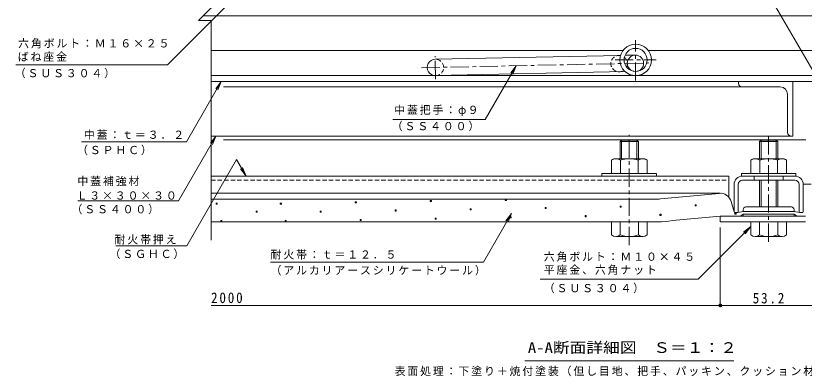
# Model space of a CAD drawing. Units: millimetres at full size; details may follow other scales. Extents: x -748 to 782, y -550 to 532.
# Drawn here: x -747.7 to -314.3, y -481.3 to -283.2 of the extents above; entities that cross this region are included whole.
import ezdxf
from ezdxf.enums import TextEntityAlignment as Align

# ---------------------------------------------------------------- set-up
doc = ezdxf.new("R2010")
doc.units = ezdxf.units.MM
doc.header["$LTSCALE"] = 2
doc.header["$PDMODE"] = 32
doc.header["$PDSIZE"] = 1.6
doc.linetypes.add('CHAIN1', pattern=[8, 5, -1, 1, -1])
doc.linetypes.add('DASHED1', pattern=[1.8, 1.2, -0.6])
for name, color, linetype, lineweight in [('D-1', 2, 'Continuous', 9), ('D-2', 3, 'Continuous', 9), ('D-4', 4, 'Continuous', 9), ('D-5', 7, 'Continuous', 9), ('D-6', 6, 'Continuous', 5), ('D-7', 5, 'Continuous', 5), ('D-A', 3, 'Continuous', 9), ('D-B', 2, 'Continuous', 9), ('D-C', 5, 'Continuous', 9), ('D-F', 7, 'Continuous', 9)]:
    doc.layers.add(name, color=color, linetype=linetype, lineweight=lineweight)
doc.styles.add('ＭＳ ゴシック', font='')
doc.styles.get('ＭＳ ゴシック').set_extended_font_data('MS Gothic')

msp = doc.modelspace()

# ---------------------------------------------------------------- linework, layer by layer
at = {"layer": 'D-1'}
for p, q in [((-360.426, -393.27), (-360.426, -396.47)), ((-313.626, -393.27), (-360.426, -393.27)), ((-313.626, -396.47), (-360.426, -396.47))]:
    msp.add_line(p, q, dxfattribs=at)
at = {"layer": 'D-2', "linetype": 'CHAIN1'}
for p, q in [((-406.926, -318.768), (-406.926, -296.573)), ((-418.274, -307.42), (-395.578, -307.42))]:
    msp.add_line(p, q, dxfattribs=at)
at = {"layer": 'D-2'}
for radius in [8.65, 6.35]:
    msp.add_circle((-406.926, -307.42), radius, dxfattribs=at)
at = {"layer": 'D-4'}
for p, q in [((-314.826, -375.8), (-310.426, -375.8)), ((-314.826, -391.02), (-314.826, -375.87)), ((-360.437, -380.741), (-640.328, -380.741)), ((-640.328, -383.97), (-396.094, -383.97)), ((-352.826, -391.02), (-354.417, -385.313)), ((-360.426, -393.27), (-349.322, -393.27)), ((-352.576, -391.27), (-352.826, -391.02)), ((-350.776, -391.27), (-352.576, -391.27)), ((-347.826, -390.77), (-350.776, -391.27)), ((-347.826, -392.27), (-349.322, -393.27)), ((-319.826, -390.77), (-347.826, -390.77)), ((-347.826, -392.27), (-319.826, -392.27)), ((-319.826, -392.27), (-318.331, -393.27)), ((-313.626, -393.27), (-318.331, -393.27)), ((-395.521, -396.47), (-640.328, -396.47))]:
    msp.add_line(p, q, dxfattribs=at)
at = {"layer": 'D-4', "color": 134, "lineweight": 5}
for p, q in [((-347.826, -389.77), (-347.826, -390.77)), ((-321.326, -388.27), (-346.326, -388.27)), ((-319.826, -389.77), (-319.826, -390.77)), ((-347.826, -390.77), (-319.826, -390.77)), ((-347.826, -392.27), (-319.826, -392.27)), ((-347.826, -392.77), (-347.826, -392.27)), ((-320.326, -393.27), (-347.326, -393.27)), ((-319.826, -392.77), (-319.826, -392.27))]:
    msp.add_line(p, q, dxfattribs=at)
at = {"layer": 'D-4', "color": 2}
for points in [[(-561.03, -386.01), (-561.03, -385.41), (-560.43, -385.41), (-560.43, -386.01)], [(-519.804, -385.317), (-519.804, -384.717), (-519.204, -384.717), (-519.204, -385.317)], [(-478.579, -384.623), (-478.579, -384.023), (-477.979, -384.023), (-477.979, -384.623)], [(-637.51, -386.704), (-637.51, -386.104), (-636.91, -386.104), (-636.91, -386.704)], [(-602.255, -386.704), (-602.255, -386.104), (-601.655, -386.104), (-601.655, -386.704)], [(-539.123, -390.493), (-539.123, -389.893), (-538.523, -389.893), (-538.523, -390.493)], [(-497.898, -389.8), (-497.898, -389.2), (-497.298, -389.2), (-497.298, -389.8)], [(-456.672, -389.106), (-456.672, -388.506), (-456.072, -388.506), (-456.072, -389.106)], [(-415.447, -388.413), (-415.447, -387.813), (-414.847, -387.813), (-414.847, -388.413)], [(-374.222, -387.719), (-374.222, -387.119), (-373.622, -387.119), (-373.622, -387.719)], [(-615.603, -391.187), (-615.603, -390.587), (-615.003, -390.587), (-615.003, -391.187)], [(-580.348, -391.187), (-580.348, -390.587), (-579.748, -390.587), (-579.748, -391.187)], [(-517.216, -394.976), (-517.216, -394.376), (-516.616, -394.376), (-516.616, -394.976)], [(-475.991, -394.283), (-475.991, -393.682), (-475.391, -393.682), (-475.391, -394.283)], [(-434.766, -393.589), (-434.766, -392.989), (-434.166, -392.989), (-434.166, -393.589)], [(-393.54, -392.896), (-393.54, -392.295), (-392.94, -392.295), (-392.94, -392.896)], [(-352.315, -392.202), (-352.315, -391.602), (-351.715, -391.602), (-351.715, -392.202)], [(-634.921, -396.363), (-634.921, -395.763), (-634.321, -395.763), (-634.321, -396.363)], [(-599.667, -396.363), (-599.667, -395.763), (-599.067, -395.763), (-599.067, -396.363)], [(-558.441, -395.67), (-558.441, -395.069), (-557.841, -395.069), (-557.841, -395.67)]]:
    msp.add_lwpolyline(points, close=True, dxfattribs=at)
at = {"layer": 'D-4'}
msp.add_lwpolyline([(-319.826, -390.77), (-316.876, -391.27), (-315.076, -391.27), (-314.826, -391.02)], dxfattribs=at)
for centre, radius, start, end in [((-860.426, 4696.522), 5101.792, 275.2529, 275.61726), ((-360.437, -386.991), 6.25, 15.57156, 95.61726), ((-396.094, -353.97), 30, 270, 275.2529), ((-860.426, 4696.522), 5114.292, 275.24643, 275.6105), ((-395.521, -366.47), 30, 270, 275.24643)]:
    msp.add_arc(centre, radius, start, end, dxfattribs=at)
at = {"layer": 'D-4', "color": 134, "lineweight": 5}
for centre, radius, start, end in [((-346.326, -389.77), 1.5, 90, 180), ((-321.326, -389.77), 1.5, 0, 90), ((-347.326, -392.77), 0.5, 180, 270), ((-320.326, -392.77), 0.5, 270, 0)]:
    msp.add_arc(centre, radius, start, end, dxfattribs=at)
at = {"layer": 'D-5'}
for p, q in [((-342.779, -255.697), (-304.254, -322.424)), ((-664.283, -310.168), (-747.68, -310.168)), ((-472.545, -310.641), (-475.598, -314.601)), ((-634.747, -319.27), (-637.791, -323.237)), ((-540.403, -340.123), (-489.657, -340.123)), ((-637.634, -349.271), (-640.678, -353.238)), ((-653.605, -409.53), (-626.283, -362.205)), ((-621.049, -371.27), (-622.963, -366.651)), ((-713.547, -384.955), (-658.236, -384.955)), ((-490.562, -418.568), (-475.159, -391.89)), ((-475.159, -391.89), (-478.203, -395.857)), ((-475.159, -391.89), (-477.073, -396.51)), ((-372.577, -427.947), (-343.626, -398.996)), ((-343.626, -398.996), (-347.593, -402.039)), ((-343.626, -398.996), (-346.67, -402.962)), ((-692.635, -409.53), (-653.605, -409.53)), ((-459.447, -427.947), (-372.577, -427.947)), ((-352.926, -472.737), (-467.926, -472.737))]:
    msp.add_line(p, q, dxfattribs=at)
for points in [[(-664.283, -310.168), (-575.384, -221.269), (-578.428, -225.236)], [(-489.657, -340.123), (-472.545, -310.641), (-474.469, -315.256)], [(-711.541, -352.435), (-653.895, -352.435), (-634.747, -319.27), (-636.66, -323.89)], [(-658.236, -384.955), (-637.634, -349.271), (-639.548, -353.891)], [(-626.283, -362.205), (-621.049, -371.27), (-624.093, -367.304)]]:
    msp.add_lwpolyline(points, dxfattribs=at)
at = {"layer": 'D-6'}
for p, q in [((-248.427, -283.269), (-644.727, -283.269)), ((-640.328, -302.269), (-413.875, -302.269)), ((-399.977, -302.269), (-281.926, -302.269)), ((-517.09, -307.072), (-415.24, -304.942)), ((-412.75, -304.89), (-407.114, -304.772)), ((-412.667, -313.89), (-516.902, -316.07))]:
    msp.add_line(p, q, dxfattribs=at)
at = {"layer": 'D-6', "linetype": 'CHAIN1'}
for p, q in [((-516.863, -317.94), (-517.125, -305.423)), ((-524.609, -311.73), (-399.761, -309.119))]:
    msp.add_line(p, q, dxfattribs=at)
at = {"layer": 'D-6', "color": 134}
msp.add_line((-313.426, -351.27), (-633.535, -351.27), dxfattribs=at)
at = {"layer": 'D-6'}
msp.add_circle((-407.02, -309.271), 4.5, dxfattribs=at)
msp.add_arc((-516.996, -311.571), 4.5, 91.19794, 271.19794, dxfattribs=at)
at = {"layer": 'D-6', "linetype": 'DASHED1'}
msp.add_arc((-516.996, -311.571), 4.5, 271.19794, 91.19794, dxfattribs=at)
at = {"layer": 'D-7', "linetype": 'CHAIN1'}
for p, q in [((-410.426, -409.168), (-410.426, -348.681)), ((-333.826, -407.348), (-333.826, -349.618))]:
    msp.add_line(p, q, dxfattribs=at)
at = {"layer": 'D-7'}
for p, q in [((-414.614, -351.47), (-415.426, -352.282)), ((-415.426, -352.282), (-405.426, -352.282)), ((-415.426, -352.282), (-415.426, -357.97)), ((-415.426, -352.282), (-415.426, -361.77)), ((-414.614, -351.47), (-406.238, -351.47)), ((-414.614, -361.77), (-414.614, -351.47)), ((-406.238, -351.47), (-405.426, -352.282)), ((-406.238, -361.77), (-406.238, -351.47)), ((-405.426, -361.77), (-405.426, -352.282)), ((-328.826, -352.282), (-338.826, -352.282)), ((-338.826, -361.77), (-338.826, -352.282)), ((-338.014, -361.77), (-338.014, -351.47)), ((-329.638, -351.47), (-328.826, -352.282)), ((-329.638, -361.77), (-329.638, -351.47)), ((-328.826, -352.282), (-328.826, -361.77)), ((-338.826, -388.27), (-338.826, -373.57)), ((-338.014, -388.27), (-338.014, -373.57)), ((-329.638, -388.27), (-329.638, -373.57)), ((-328.826, -373.57), (-328.826, -388.27)), ((-420.226, -396.47), (-400.626, -396.47)), ((-420.226, -403.575), (-420.226, -396.47)), ((-415.426, -403.575), (-415.426, -396.47)), ((-405.426, -403.575), (-405.426, -396.47)), ((-400.626, -403.575), (-400.626, -396.47)), ((-343.626, -403.575), (-343.626, -396.47)), ((-324.026, -396.47), (-343.626, -396.47)), ((-338.826, -403.575), (-338.826, -396.47)), ((-328.826, -396.47), (-328.826, -403.575)), ((-324.026, -403.575), (-324.026, -396.47)), ((-403.026, -404.47), (-417.826, -404.47)), ((-326.426, -404.47), (-341.226, -404.47))]:
    msp.add_line(p, q, dxfattribs=at)
at = {"layer": 'D-7', "color": 134}
for p, q in [((-425.426, -369.77), (-425.426, -371.27)), ((-395.426, -369.77), (-425.426, -369.77)), ((-395.426, -371.27), (-425.426, -371.27)), ((-395.426, -369.77), (-395.426, -371.27)), ((-348.826, -369.77), (-348.826, -371.27)), ((-318.826, -369.77), (-348.826, -369.77)), ((-318.826, -371.27), (-348.826, -371.27)), ((-318.826, -369.77), (-318.826, -371.27))]:
    msp.add_line(p, q, dxfattribs=at)
at = {"layer": 'D-7'}
msp.add_lwpolyline([(-329.638, -351.47), (-338.014, -351.47), (-338.826, -352.282)], dxfattribs=at)
for centre, radius, start, end in [((-417.826, -400.805), 3.666, 229.1022, 310.89809), ((-410.426, -390.055), 14.416, 249.70546, 290.29454), ((-403.026, -400.805), 3.666, 229.10191, 310.8978), ((-341.226, -400.805), 3.666, 229.1022, 310.89809), ((-333.826, -390.055), 14.416, 249.70546, 290.29454), ((-326.426, -400.805), 3.666, 229.10191, 310.8978)]:
    msp.add_arc(centre, radius, start, end, dxfattribs=at)
at = {"layer": 'D-A'}
for p, q in [((-263.326, -316.07), (-640.328, -316.07)), ((-263.326, -319.27), (-640.328, -319.27))]:
    msp.add_line(p, q, dxfattribs=at)
at = {"layer": 'D-B', "color": 6, "lineweight": 5}
for p, q in [((-350.426, -320.27), (-350.426, -319.27)), ((-320.426, -319.27), (-320.426, -349.27)), ((-327.426, -322.27), (-633.438, -322.27)), ((-323.426, -326.27), (-323.426, -347.27)), ((-320.426, -349.271), (-640.328, -349.271))]:
    msp.add_line(p, q, dxfattribs=at)
at = {"layer": 'D-B'}
for p, q in [((-418.926, -361.77), (-401.926, -361.77)), ((-415.334, -362.529), (-415.334, -369.77)), ((-405.519, -362.529), (-405.519, -369.77)), ((-400.611, -362.529), (-401.926, -361.77)), ((-400.611, -362.529), (-400.611, -369.77)), ((-342.326, -361.77), (-325.326, -361.77)), ((-338.734, -362.529), (-338.734, -369.77)), ((-328.919, -362.529), (-328.919, -369.77)), ((-324.011, -362.529), (-325.326, -361.77)), ((-324.011, -362.529), (-324.011, -369.77))]:
    msp.add_line(p, q, dxfattribs=at)
at = {"layer": 'D-B', "color": 7}
for p, q in [((-640.328, -371.27), (-355.638, -371.27)), ((-355.638, -382.988), (-355.638, -371.27)), ((-348.226, -371.27), (-319.426, -371.27)), ((-352.826, -391.02), (-352.826, -375.87)), ((-350.526, -391.02), (-350.526, -375.87)), ((-319.426, -373.57), (-348.226, -373.57)), ((-317.126, -391.02), (-317.126, -375.87)), ((-314.826, -391.02), (-314.826, -375.87)), ((-352.576, -391.27), (-352.826, -391.02)), ((-350.776, -391.27), (-352.576, -391.27)), ((-350.776, -391.27), (-350.526, -391.02)), ((-316.876, -391.27), (-317.126, -391.02)), ((-315.076, -391.27), (-316.876, -391.27)), ((-315.076, -391.27), (-314.826, -391.02))]:
    msp.add_line(p, q, dxfattribs=at)
at = {"layer": 'D-B', "color": 7, "linetype": 'DASHED1'}
for p, q in [((-341.826, -373.57), (-341.826, -371.27)), ((-325.826, -373.57), (-325.826, -371.27)), ((-640.328, -373.57), (-355.638, -373.57))]:
    msp.add_line(p, q, dxfattribs=at)
at = {"layer": 'D-B'}
for points in [[(-418.926, -361.77), (-420.241, -362.529), (-420.241, -369.77), (-400.611, -369.77)], [(-342.326, -361.77), (-343.641, -362.529), (-343.641, -369.77), (-324.011, -369.77)]]:
    msp.add_lwpolyline(points, dxfattribs=at)
at = {"layer": 'D-B', "color": 6, "lineweight": 5}
for centre, radius, start, end in [((-348.426, -320.27), 2, 180, 270), ((-327.426, -326.27), 4, 0, 90), ((-321.426, -347.27), 2, 180, 270)]:
    msp.add_arc(centre, radius, start, end, dxfattribs=at)
at = {"layer": 'D-B'}
for centre, radius, start, end in [((-417.344, -367.547), 5.793, 94.3844, 120.00002), ((-417.94, -366.61), 4.842, 57.42751, 88.18785), ((-410.426, -378.011), 16.241, 72.4119, 107.58812), ((-402.912, -366.61), 4.842, 91.81216, 122.57251), ((-403.508, -367.547), 5.793, 60, 85.61562), ((-340.744, -367.547), 5.793, 94.3844, 120.00002), ((-341.34, -366.61), 4.842, 57.42751, 88.18785), ((-333.826, -378.011), 16.241, 72.4119, 107.58812), ((-326.312, -366.61), 4.842, 91.81216, 122.57251), ((-326.908, -367.547), 5.793, 60, 85.61562)]:
    msp.add_arc(centre, radius, start, end, dxfattribs=at)
at = {"layer": 'D-B', "color": 7}
for centre, radius, start, end in [((-348.226, -375.87), 4.6, 90, 180), ((-319.426, -375.87), 4.6, 0, 90), ((-348.226, -375.87), 2.3, 90, 180), ((-319.426, -375.87), 2.3, 0, 90)]:
    msp.add_arc(centre, radius, start, end, dxfattribs=at)
at = {"layer": 'D-C', "color": 4, "linetype": 'DASHED1'}
for start, end in [(80.02124, 305.26021), (335.39008, 49.89137)]:
    msp.add_arc((-416.018, -309.459), 4.5, start, end, dxfattribs=at)
at = {"layer": 'D-F'}
for p, q in [((-640.328, -285.751), (-647.209, -285.751)), ((-640.328, -285.751), (-640.328, -406.47)), ((-360.427, -399.47), (-360.427, -443.363)), ((-607.609, -418.568), (-490.562, -418.568)), ((-360.427, -442.363), (-640.328, -442.363)), ((-360.427, -442.363), (-307.213, -442.363))]:
    msp.add_line(p, q, dxfattribs=at)
msp.add_lwpolyline([(-640.328, -271.988), (-633.446, -271.988), (-647.209, -285.751)], dxfattribs=at)
msp.add_point((-360.427, -442.363), dxfattribs=at)

# ---------------------------------------------------------------- texts
at = {"layer": 'D-5', "color": 2, "style": 'ＭＳ ゴシック', "width": 1.15}
msp.add_text('A-A断面詳細図\u3000Ｓ＝１：２', height=5.865, dxfattribs=at).set_placement((-466.176, -470.237), align=Align.BOTTOM_LEFT)
at = {"layer": 'D-5', "char_height": 4.399, "attachment_point": 7, "style": 'ＭＳ ゴシック'}
for s, insert in [('\\T1.17;六角ボルト：Ｍ１６×２５', (-746.374, -301.097)), ('\\T1.17;ばね座金', (-746.583, -308.441)), ('\\T1.17;（ＳＵＳ３０４）', (-748.236, -317.553)), ('\\T1.17;中蓋把手：φ９', (-539.659, -338.346)), ('\\T1.17;（ＳＳ４００）', (-540.988, -346.654)), ('\\T1.17;中蓋：ｔ＝３．２', (-710.254, -351.296)), ('\\T1.17;（ＳＰＨＣ）', (-713.989, -359.809)), ('\\T1.17;中蓋補強材', (-713.804, -376.855)), ('\\T1.17;Ｌ３×３０×３０', (-714.273, -384.293)), ('\\T1.17;（ＳＳ４００）', (-717.042, -392.321)), ('\\T1.17;耐火帯押え', (-693.361, -408.868)), ('\\T1.17;（ＳＧＨＣ）', (-696.13, -416.895)), ('\\T1.17;耐火帯：ｔ＝１２．５', (-607.609, -417.144)), ('\\T1.17;六角ボルト：Ｍ１０×４５', (-457.418, -418.349)), ('\\T1.17;（アルカリアースシリケートウール）', (-607.609, -425.903)), ('\\T1.17;平座金、六角ナット', (-457.418, -425.543)), ('\\T1.17;（ＳＵＳ３０４）', (-457.418, -435.708)), ('\\T1.17;表面処理：下塗り＋焼付塗装（但し目地、把手、パッキン、クッション材を除く）', (-539.426, -481.287))]:
    msp.add_mtext(s, dxfattribs=dict(at, insert=insert))
at = {"layer": 'D-F', "color": 2, "char_height": 5.865, "attachment_point": 7, "style": 'ＭＳ ゴシック'}
for s, insert in [('\\T1.28;\\W0.9;2000', (-640.328, -441.163)), ('\\T1.28;\\W0.9;53.2', (-342.57, -441.363))]:
    msp.add_mtext(s, dxfattribs=dict(at, insert=insert))

doc.saveas('drawing.dxf')
